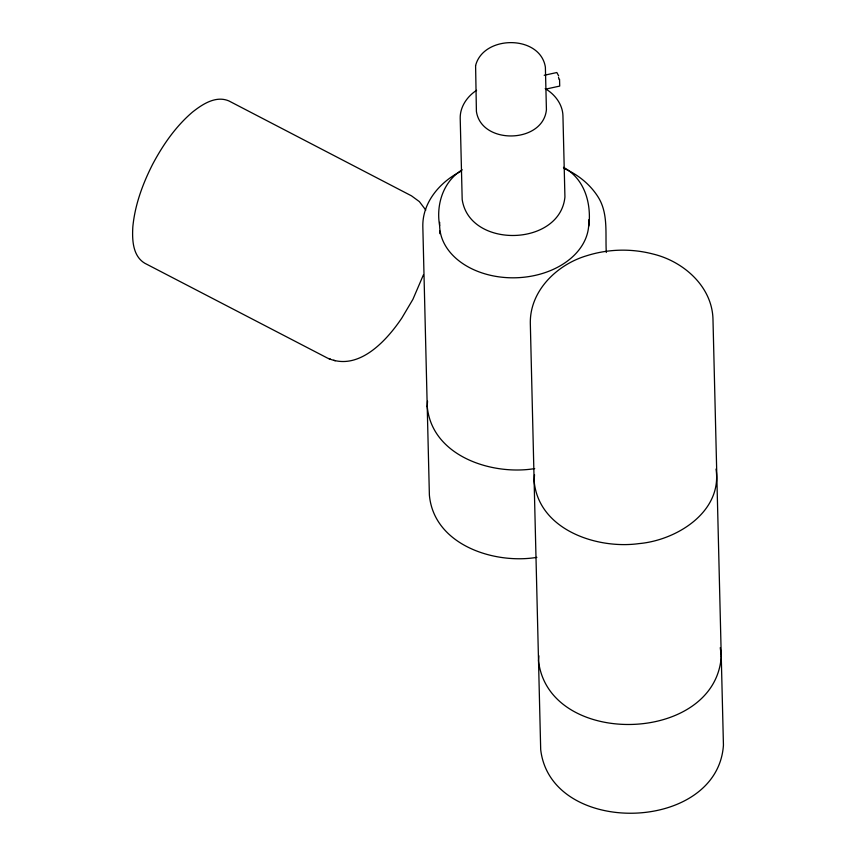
<?xml version="1.0" encoding="UTF-8"?>
<svg xmlns="http://www.w3.org/2000/svg" width="856" height="856" viewBox="0 0 856 856"><rect width="100%" height="100%" fill="white"/><g stroke="black" fill="none" stroke-linecap="round" stroke-linejoin="round"><path stroke-width="1.28" d="M427.208 406.151L427.54 401.239M534.529 474.695L534.123 480.847L540.692 749.599C550.879 837.189 717.542 833.113 723.438 745.127L712.973 319.053C712.074 286.46 683.527 261.487 653.481 254.136L653.117 254.05C631.471 248.358 608.284 248.925 586.938 255.666L586.585 255.773C556.935 264.579 529.629 290.922 530.324 323.515L534.123 480.847C538.349 529.682 596.696 549.466 639.015 543.603C676.561 540.307 722.55 511.931 716.023 469.035M538.52 660.704L538.852 655.782M721.266 656.37C715.37 744.356 548.717 748.433 538.52 660.832M423.442 274.787L412.902 299.354L401.924 317.897C386.516 340.827 358.236 372.028 327.409 358.043L144.707 263.199C132.573 255.837 132.113 239.616 132.819 226.979C134.895 205.033 142.631 184.008 152.55 164.448C162.822 145.06 175.566 126.602 192.322 112.232C202.262 104.336 215.776 95.326 228.852 100.912L411.501 195.853L419.376 201.62L425.807 210.105M476.599 90.308C467.269 96.375 460.014 106.722 460.207 118.171L462.187 199.501C469.463 248.978 560.081 246.763 564.928 196.987L562.938 115.656C562.574 104.218 554.816 94.235 545.197 88.628M462.208 169.788C443.29 181.365 435.875 204.477 439.631 225.684M460.56 171.521C440.08 181.911 422.425 202.294 422.821 226.305L429.38 495.046C433.832 544.812 493.955 564.468 536.873 557.363M544.213 75.285L556.849 72.525L558.658 75.895M545.818 89.11L559.717 86.082L559.546 79.287M534.7 468.596C491.783 475.711 431.67 456.055 427.219 406.29M328.929 358.675L330.427 359.167M333.744 360.269L335.231 360.761M564.072 168.461C577.736 174.453 589.945 184.147 597.991 196.805C608.595 213.411 605.149 233.902 606.316 252.499M563.462 167.316C584.755 178.883 591.485 203.257 588.842 226.048M720.27 647.66L721.266 656.242M439.759 231.024L439.824 233.688M588.618 219.906A74.579 53.735 -1.4 0 1 514.691 277.804A74.579 53.735 -1.4 0 1 439.706 222.367M558.497 77.404A3.863 0.696 77.7 0 1 558.989 79.287M475.594 65.58L476.407 111.43C481.361 145.146 543.121 143.637 546.417 109.718L545.379 67.164C540.286 34.7 483.469 34.732 475.594 65.58"/></g></svg>
